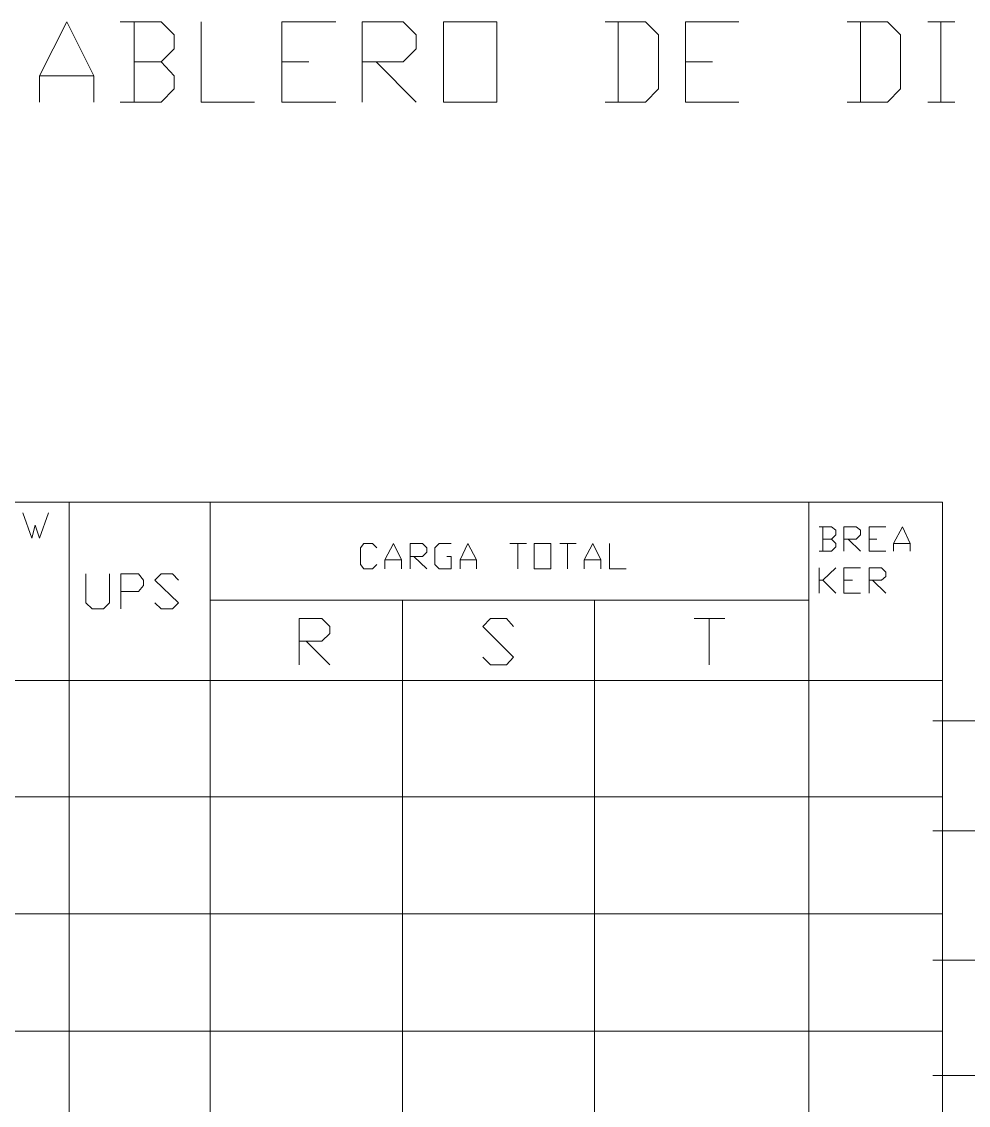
# Model space of a CAD drawing. Header units: millimetres. Extents: x 7 to 206, y 30 to 245.
# Drawn here: x 52.9 to 98.8, y 192.2 to 244.7 of the extents above; entities that cross this region are included whole.
import ezdxf

# ---------------------------------------------------------------- set-up
doc = ezdxf.new("R2010")
doc.units = ezdxf.units.MM
doc.header["$MEASUREMENT"] = 0
doc.layers.add('TABLA', color=7, linetype='CONTINUOUS')

msp = doc.modelspace()

# ---------------------------------------------------------------- linework, layer by layer
at = {"layer": 'TABLA', "color": 7, "linetype": 'Continuous', "lineweight": 18, "true_color": 0x000007}
for p, q in [((58.378, 244.729), (58.378, 240.834)), ((81.83, 244.729), (81.83, 240.834)), ((93.557, 244.729), (93.557, 240.834)), ((96.816, 244.729), (98.129, 244.729)), ((97.451, 244.729), (97.451, 240.834)), ((65.532, 242.782), (66.844, 242.782)), ((70.104, 242.782), (72.051, 240.834)), ((85.09, 242.782), (86.402, 242.782)), ((53.806, 242.104), (56.43, 242.104)), ((65.532, 240.834), (68.157, 240.834)), ((85.09, 240.834), (87.672, 240.834)), ((96.816, 240.834), (98.129, 240.834)), ((55.245, 221.446), (55.245, 173.228)), ((62.061, 221.446), (62.061, 167.555)), ((91.059, 221.446), (91.059, 167.555)), ((91.736, 220.26), (91.736, 219.075)), ((76.581, 219.456), (77.385, 219.456)), ((76.962, 219.456), (76.962, 218.228)), ((78.994, 219.456), (79.798, 219.456)), ((79.375, 219.456), (79.375, 218.228)), ((92.964, 219.668), (93.557, 219.075)), ((93.98, 219.668), (94.361, 219.668)), ((95.165, 219.456), (95.97, 219.456)), ((93.98, 219.075), (94.784, 219.075)), ((70.527, 218.652), (71.332, 218.652)), ((71.924, 218.821), (72.559, 218.228)), ((74.168, 218.652), (74.972, 218.652)), ((80.179, 218.652), (80.984, 218.652)), ((91.567, 217.043), (91.567, 218.271)), ((91.736, 217.678), (92.371, 217.043)), ((92.752, 217.678), (93.176, 217.678)), ((94.149, 217.678), (94.784, 217.043)), ((92.752, 217.043), (93.557, 217.043)), ((62.061, 216.704), (91.059, 216.704)), ((71.374, 216.704), (71.374, 167.555)), ((80.687, 216.704), (80.687, 167.555)), ((85.513, 215.815), (86.995, 215.815)), ((86.233, 215.815), (86.233, 213.572)), ((66.717, 214.715), (67.86, 213.572)), ((97.536, 212.81), (23.961, 212.81)), ((100.753, 210.862), (97.07, 210.862)), ((97.536, 207.179), (23.961, 207.179)), ((100.753, 205.528), (97.07, 205.528)), ((97.536, 201.507), (23.961, 201.507)), ((100.753, 199.263), (97.07, 199.263)), ((97.536, 195.834), (23.961, 195.834)), ((100.753, 193.675), (97.07, 193.675))]:
    msp.add_line(p, q, dxfattribs=at)
for points in [[(53.806, 240.834), (53.806, 242.104), (55.118, 244.729), (56.43, 242.104), (56.43, 240.834)], [(59.69, 242.782), (60.325, 243.417), (60.325, 244.094), (59.69, 244.729), (57.7, 244.729)], [(61.637, 244.729), (61.637, 240.834), (64.22, 240.834)], [(65.532, 240.834), (65.532, 244.729), (68.157, 244.729)], [(69.427, 240.834), (69.427, 244.729), (71.416, 244.729), (72.051, 244.094), (72.051, 243.417), (71.416, 242.782), (69.427, 242.782)], [(81.195, 240.834), (83.143, 240.834), (83.778, 241.469), (83.778, 244.094), (83.143, 244.729), (81.195, 244.729)], [(85.09, 240.834), (85.09, 244.729), (87.672, 244.729)], [(92.922, 240.834), (94.869, 240.834), (95.504, 241.469), (95.504, 244.094), (94.869, 244.729), (92.922, 244.729)], [(57.7, 240.834), (59.69, 240.834), (60.325, 241.469), (60.325, 242.104), (59.69, 242.782), (58.378, 242.782)], [(53.001, 220.938), (53.425, 219.71), (53.594, 220.345), (53.806, 219.71), (54.229, 220.938)], [(92.16, 219.668), (92.371, 219.879), (92.371, 220.091), (92.16, 220.26), (91.567, 220.26)], [(92.752, 219.075), (92.752, 220.26), (93.345, 220.26), (93.557, 220.091), (93.557, 219.879), (93.345, 219.668), (92.752, 219.668)], [(93.98, 219.075), (93.98, 220.26), (94.784, 220.26)], [(95.165, 219.075), (95.165, 219.456), (95.589, 220.26), (95.97, 219.456), (95.97, 219.075)], [(70.146, 218.44), (69.935, 218.228), (69.511, 218.228), (69.342, 218.44), (69.342, 219.244), (69.511, 219.456), (69.935, 219.456), (70.146, 219.244)], [(70.527, 218.228), (70.527, 218.652), (70.951, 219.456), (71.332, 218.652), (71.332, 218.228)], [(71.755, 218.228), (71.755, 219.456), (72.348, 219.456), (72.559, 219.244), (72.559, 219.033), (72.348, 218.821), (71.755, 218.821)], [(73.533, 218.821), (73.745, 218.821), (73.745, 218.228), (73.152, 218.228), (72.94, 218.44), (72.94, 219.244), (73.152, 219.456), (73.745, 219.456)], [(74.168, 218.228), (74.168, 218.652), (74.549, 219.456), (74.972, 218.652), (74.972, 218.228)], [(80.179, 218.228), (80.179, 218.652), (80.603, 219.456), (80.984, 218.652), (80.984, 218.228)], [(81.407, 219.456), (81.407, 218.228), (82.211, 218.228)], [(91.567, 219.075), (92.16, 219.075), (92.371, 219.287), (92.371, 219.456), (92.16, 219.668), (91.736, 219.668)], [(56.049, 217.974), (56.049, 216.577), (56.346, 216.281), (56.896, 216.281), (57.192, 216.577), (57.192, 217.974)], [(57.743, 216.281), (57.743, 217.974), (58.589, 217.974), (58.843, 217.678), (58.843, 217.424), (58.589, 217.128), (57.743, 217.128)], [(59.394, 216.577), (59.69, 216.281), (60.24, 216.281), (60.537, 216.577), (59.394, 217.678), (59.69, 217.974), (60.24, 217.974), (60.537, 217.678)], [(92.371, 218.271), (91.736, 217.678), (91.567, 217.678)], [(92.752, 217.043), (92.752, 218.271), (93.557, 218.271)], [(93.98, 217.043), (93.98, 218.271), (94.573, 218.271), (94.784, 218.059), (94.784, 217.847), (94.573, 217.678), (93.98, 217.678)], [(66.379, 213.572), (66.379, 215.815), (67.479, 215.815), (67.86, 215.434), (67.86, 215.096), (67.479, 214.715), (66.379, 214.715)], [(75.269, 213.953), (75.65, 213.572), (76.412, 213.572), (76.75, 213.953), (75.269, 215.434), (75.65, 215.815), (76.412, 215.815), (76.75, 215.434)]]:
    msp.add_lwpolyline(points, dxfattribs=at)
for points in [[(73.364, 240.834), (75.946, 240.834), (75.946, 244.729), (73.364, 244.729)], [(23.961, 167.555), (97.536, 167.555), (97.536, 221.446), (23.961, 221.446)], [(77.766, 218.228), (78.571, 218.228), (78.571, 219.456), (77.766, 219.456)]]:
    msp.add_lwpolyline(points, close=True, dxfattribs=at)

doc.saveas('drawing.dxf')
